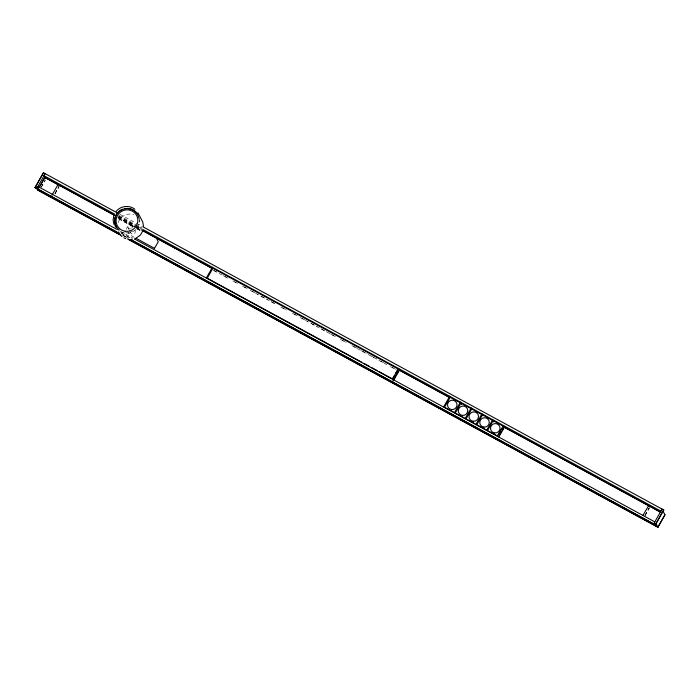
<?xml version="1.0" encoding="UTF-8"?>
<svg xmlns="http://www.w3.org/2000/svg" width="700" height="700" viewBox="0 0 700 700"><rect width="100%" height="100%" fill="white"/><g stroke="black" fill="none" stroke-linecap="round" stroke-linejoin="round"><path stroke-width="0.53" stroke-dasharray="3.5 2.62" d="M41.16 187.127L45.238 179.979M41.256 187.303L45.325 180.154M54.906 193.428L58.975 186.279M54.994 193.602L59.071 186.454M55.099 193.76L59.124 186.681M644.875 515.322L648.952 508.174M644.971 515.497L649.04 508.349M645.076 515.646L650.116 506.8M133.84 226.66C131.416 224.954 126.105 225.418 126.7 229.311M119.796 214.226L135.205 222.661M136.115 223.099L141.925 226.319M118.65 215.285L142.179 228.078M118.624 216.291L134.942 225.164M135.905 225.68L141.662 228.812M118.668 216.379L136.911 226.293M137.874 226.818L141.706 228.9M118.536 217.42L134.864 226.293M135.817 226.818L141.584 229.95M117.67 217.07L134.951 226.468M135.914 226.984L141.671 230.116M118.107 217.464L134.426 226.336M135.389 226.861L141.146 229.994M118.204 217.639L134.523 226.511M135.485 227.036L141.242 230.169M136.719 228.226L140.569 230.318M118.501 218.636L132.904 226.468M136.745 228.55L140.586 230.641M213.561 270.314L217.403 272.396M225.076 276.57L227.964 278.136M234.684 281.794L237.562 283.36M244.282 287.017L247.161 288.575M251.965 291.191L257.723 294.324M261.564 296.406L267.321 299.539M271.162 301.63L275.966 304.238M282.686 307.895L285.565 309.461M294.21 314.151L297.089 315.717M301.892 318.334L307.65 321.466M311.491 323.549L317.249 326.681M321.09 328.773L326.856 331.905M330.697 333.988L335.493 336.595M342.213 340.252L345.1 341.819M353.736 346.517L357.578 348.6M361.419 350.691L367.176 353.824M371.017 355.915L376.784 359.047M380.625 361.13L386.382 364.262M392.14 367.395L395.027 368.961M118.597 218.811L133 226.642M136.841 228.725L140.683 230.816M213.649 270.489L222.294 275.179M223.248 275.704L227.089 277.795M232.855 280.928L236.696 283.01M242.454 286.142L246.295 288.234M250.136 290.316L277.016 304.938M280.858 307.02L286.624 310.152M292.381 313.285L296.223 315.376M300.064 317.459L336.551 337.295M340.384 339.386L346.15 342.519M351.908 345.642L386.479 364.438M390.311 366.529L396.078 369.652M134.225 237.291L130.121 234.911L128.38 232.838M120.19 231.193L132.72 238.061M120.724 232.627L130.804 238.105M121.161 233.021L130.76 238.236M122.089 234.763L128.713 238.236M123.812 235.865L127.654 237.956M122.903 235.428L127.706 238.035M132.178 225.339L133.105 227.08M128.074 227.789L129.001 229.521M129.465 230.396L130.847 233.004M134.715 230.23A2.389 2.336 -28 0 1 133.735 233.966A2.389 2.336 -28 0 1 130.524 231.84M130.559 228.865A2.389 2.336 -28 0 1 127.75 226.616A2.389 2.336 -28 0 1 130.524 224.236A2.389 2.336 -28 0 1 132.37 227.307M132.195 227.684A2.389 2.336 -28 0 1 131.67 228.322M139.309 220.299A12.407 12.136 -28 0 1 139.134 222.425M129.185 232.557A12.407 12.136 -28 0 1 124.898 232.662M118.081 222.617A12.898 12.626 -28 0 1 133.779 214.419M133.114 230.86A12.232 11.97 -28 0 1 131.197 231.796M139.58 218.085A12.898 12.626 -28 0 1 118.764 230.51"/><path stroke-width="1.05" d="M113.872 215.381L113.102 219.905L113.934 224.385M142.774 230.974L140.499 234.981L134.881 239.015M119.061 233.345L35 187.582L43.461 172.725L116.918 212.66M35.044 187.67L43.461 172.725M43.986 175.779L44.459 174.947M38.71 188.072L44.817 177.345L114.695 215.329M39.314 187.346L44.914 177.52L57.199 184.196M39.725 189.98L39.252 190.811L38.334 189.07M51.94 195.265L58.047 184.537L114.791 215.504M154.569 248.246L158.261 241.763L156.949 239.243M206.351 277.97L212.459 267.243M392.989 378.017L394.529 375.322M395.553 373.52L398.116 369.023L212.87 268.31L207.226 278.215L361.76 362.224M393.68 379.33L395.483 376.171M395.736 375.725L398.3 371.227M443.634 406.963L449.75 396.235M454.387 412.808L460.495 402.08M465.141 418.652L471.249 407.925M466.016 418.898L471.66 409.001L481.582 414.391M475.886 424.498L482.002 413.77M486.64 430.342L492.748 419.615M501.55 428.785L497.446 435.986L487.524 430.588L493.159 420.683L503.081 426.081M497.394 436.188L503.501 425.46L504.429 427.201L498.829 437.036M500.141 433.598L501.165 431.804M502.198 430.001L503.221 428.199M499.433 435.024L501.218 431.891M502.241 430.089L504.017 426.974M642.933 515.375L648.629 505.715M653.651 523.959L662.06 509.014L660.931 511.166L142.625 229.338M655.305 524.86L663.714 509.915L655.305 524.86L130.585 239.601M664.904 514.719L657.86 527.1L129.299 239.759M127.47 238.892L657.947 527.275L665 514.894L663.058 511.236M116.156 211.365C120.584 205.835 129.404 204.776 134.907 209.3M142.835 226.748L663.766 510.002M114.782 214.2L43.942 175.691L45.377 178.386M460.084 402.701L450.153 397.311L444.517 407.207L454.44 412.606M470.829 408.546L460.906 403.156L455.271 413.053L465.194 418.451M492.336 420.236L482.414 414.846L476.77 424.743L486.692 430.141M142.546 230.466L212.634 268.572M398.895 369.828L449.785 397.495M503.554 426.72L660.817 512.216M142.634 230.641L211.768 268.223M398.991 370.002L448.919 397.145M503.65 426.895L659.969 511.875M136.15 238.341L154.403 248.264M363.685 363.265L369.442 366.398M371.359 367.439L377.116 370.571M379.041 371.613L391.519 378.402M466.918 419.387L475.037 423.806M117.311 229.626L37.826 186.419L36.697 188.571L45.159 173.714M134.593 239.024L654.824 521.894M35 187.582L119.018 233.257M130.541 239.514L655.253 524.773M37.599 189.91L119.7 234.544M120.75 235.235L37.695 190.085L35.752 186.428M656.005 523.617L657.947 527.275M654.815 523.591L656.206 526.199M492.931 420.254L493.859 421.995M481.355 413.954L482.274 415.695M460.679 402.719L461.597 404.46M137.909 212.721L142.721 221.961L143.553 226.441M116.305 226.957A12.407 12.136 -28 0 1 122.657 209.248M124.731 208.644A12.407 12.136 -28 0 1 137.611 214.244M119.192 230.002A12.232 11.97 -28 0 1 120.794 210.332A12.232 11.97 -28 0 1 138.933 218.216M132.492 239.094A12.898 12.626 -28 0 1 131.014 239.304M125.869 238.682A12.898 12.626 -28 0 1 123.839 237.799M121.992 236.574A12.898 12.626 -28 0 1 120.4 235.051M119.936 234.483A12.898 12.626 -28 0 1 118.422 231.971M115.876 227.211A12.898 12.626 -28 0 1 114.922 225.225M398.536 368.392L392.429 379.12L393.348 380.861L399.464 370.134L398.536 368.392M125.143 231.236A10.938 10.701 -28 0 0 137.165 216.676A10.938 10.701 -28 0 0 118.571 213.894A10.938 10.701 -28 0 0 125.143 231.236M494.655 432.941A4.777 4.681 -28 0 0 499.66 426.387A4.777 4.681 -28 0 0 491.488 425.477A4.777 4.681 -28 0 0 494.655 432.941M483.901 427.096A4.777 4.681 -28 0 0 488.906 420.543A4.777 4.681 -28 0 0 480.734 419.632A4.777 4.681 -28 0 0 483.901 427.096M473.148 421.251A4.777 4.681 -28 0 0 478.161 414.697A4.777 4.681 -28 0 0 469.989 413.787A4.777 4.681 -28 0 0 473.148 421.251M462.403 415.406A4.777 4.681 -28 0 0 467.407 408.852A4.777 4.681 -28 0 0 459.235 407.942A4.777 4.681 -28 0 0 462.403 415.406M451.649 409.561A4.777 4.681 -28 0 0 456.654 403.007A4.777 4.681 -28 0 0 448.481 402.098A4.777 4.681 -28 0 0 451.649 409.561"/></g></svg>
